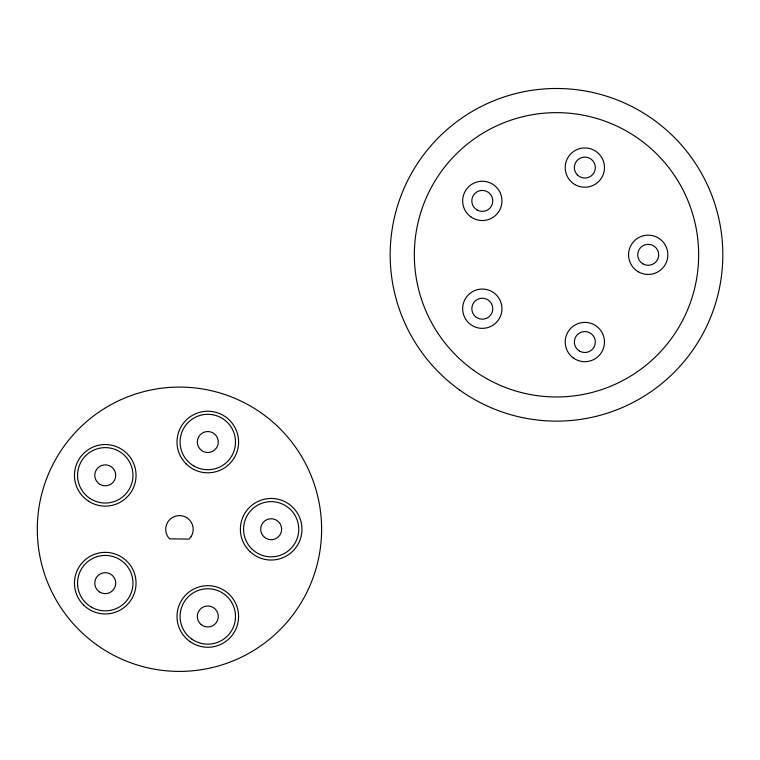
<?xml version="1.0" encoding="UTF-8"?>
<svg xmlns="http://www.w3.org/2000/svg" width="760" height="760" viewBox="0 0 760 760"><rect width="100%" height="100%" fill="white"/><g stroke="black" fill="none" stroke-linecap="round" stroke-linejoin="round"><path stroke-width="1.14" d="M191.197 536.465L189.097 539.087L169.527 538.84A13.737 13.737 0 0 1 169.129 520.277A13.737 13.737 0 0 1 187.577 518.253A13.737 13.737 0 0 1 191.197 536.465M96.539 644.708A142.148 142.148 0 0 0 320.91 543.314A142.148 142.148 0 0 0 120.916 399.703A142.148 142.148 0 0 0 96.539 644.708M186.029 463.79A30.789 30.789 0 0 0 237.538 449.986A30.789 30.789 0 0 0 199.823 412.281A30.789 30.789 0 0 0 186.029 463.79M88.569 501.211A30.789 30.789 0 0 0 136.011 476.852A30.789 30.789 0 0 0 91.2 447.944A30.789 30.789 0 0 0 88.569 501.211M83.486 604.922A30.789 30.789 0 0 0 134.995 591.119A30.789 30.789 0 0 0 97.289 553.413A30.789 30.789 0 0 0 83.486 604.922M190.228 641.753A30.789 30.789 0 0 0 238.478 619.029A30.789 30.789 0 0 0 194.674 588.611A30.789 30.789 0 0 0 190.228 641.753M250.04 551.636A30.789 30.789 0 0 0 301.131 536.341A30.789 30.789 0 0 0 262.333 499.747A30.789 30.789 0 0 0 250.04 551.636M252.234 549.318A27.598 27.598 0 0 0 298.015 535.6A27.598 27.598 0 0 0 263.245 502.806A27.598 27.598 0 0 0 252.234 549.318M191.986 639.226A27.712 27.712 0 0 0 235.41 618.773A27.712 27.712 0 0 0 195.985 591.394A27.712 27.712 0 0 0 191.986 639.226M201.191 624.606A10.478 10.478 0 0 0 218.148 618.117A10.478 10.478 0 0 0 204.05 606.679A10.478 10.478 0 0 0 201.191 624.606M193.942 466.022A27.712 27.712 0 0 0 235.505 442.016A27.712 27.712 0 0 0 193.942 418.019A27.712 27.712 0 0 0 193.942 466.022M90.24 498.617A27.712 27.712 0 0 0 132.934 476.7A27.712 27.712 0 0 0 92.606 450.68A27.712 27.712 0 0 0 90.24 498.617M91.399 607.145A27.712 27.712 0 0 0 132.971 583.148A27.712 27.712 0 0 0 91.399 559.151A27.712 27.712 0 0 0 91.399 607.145M264.452 537.292A10.478 10.478 0 0 0 281.495 531.04A10.478 10.478 0 0 0 267.558 519.403A10.478 10.478 0 0 0 264.452 537.292M201.476 450.385A10.478 10.478 0 0 0 218.196 443.308A10.478 10.478 0 0 0 203.708 432.364A10.478 10.478 0 0 0 201.476 450.385M100.016 484.414A10.478 10.478 0 0 0 115.738 475.332A10.478 10.478 0 0 0 100.016 466.26A10.478 10.478 0 0 0 100.016 484.414M100.016 592.23A10.478 10.478 0 0 0 115.738 583.148A10.478 10.478 0 0 0 100.016 574.075A10.478 10.478 0 0 0 100.016 592.23M459.486 389.899A166.316 166.316 0 0 0 722 271.263A166.316 166.316 0 0 0 488.006 103.246A166.316 166.316 0 0 0 459.486 389.899M642.846 263.805A10.478 10.478 0 0 0 658.692 254.951A10.478 10.478 0 0 0 643.093 245.66A10.478 10.478 0 0 0 642.846 263.805M577.429 174.99A10.478 10.478 0 0 0 594.966 170.297A10.478 10.478 0 0 0 582.122 157.453A10.478 10.478 0 0 0 577.429 174.99M477.061 209.978A10.478 10.478 0 0 0 492.784 200.897A10.478 10.478 0 0 0 477.061 191.824A10.478 10.478 0 0 0 477.061 209.978M475.513 316.692A10.478 10.478 0 0 0 492.613 310.602A10.478 10.478 0 0 0 478.781 298.841A10.478 10.478 0 0 0 475.513 316.692M579.595 351.101A10.478 10.478 0 0 0 595.317 342.028A10.478 10.478 0 0 0 579.595 332.947A10.478 10.478 0 0 0 579.595 351.101M473.584 370.272A142.148 142.148 0 0 0 697.956 268.869A142.148 142.148 0 0 0 497.952 125.267A142.148 142.148 0 0 0 473.584 370.272M573.106 357.789A19.655 19.655 0 0 0 604.361 344.308A19.655 19.655 0 0 0 577.049 323.988A19.655 19.655 0 0 0 573.106 357.789M468.407 322.61A19.655 19.655 0 0 0 501.286 313.794A19.655 19.655 0 0 0 477.213 289.731A19.655 19.655 0 0 0 468.407 322.61M471.285 217.179A19.655 19.655 0 0 0 501.904 202.293A19.655 19.655 0 0 0 473.708 183.226A19.655 19.655 0 0 0 471.285 217.179M575.016 184.604A19.655 19.655 0 0 0 604.494 167.58A19.655 19.655 0 0 0 575.016 150.566A19.655 19.655 0 0 0 575.016 184.604M638.381 271.823A19.655 19.655 0 0 0 667.859 254.809A19.655 19.655 0 0 0 638.381 237.785A19.655 19.655 0 0 0 638.381 271.823"/></g></svg>
